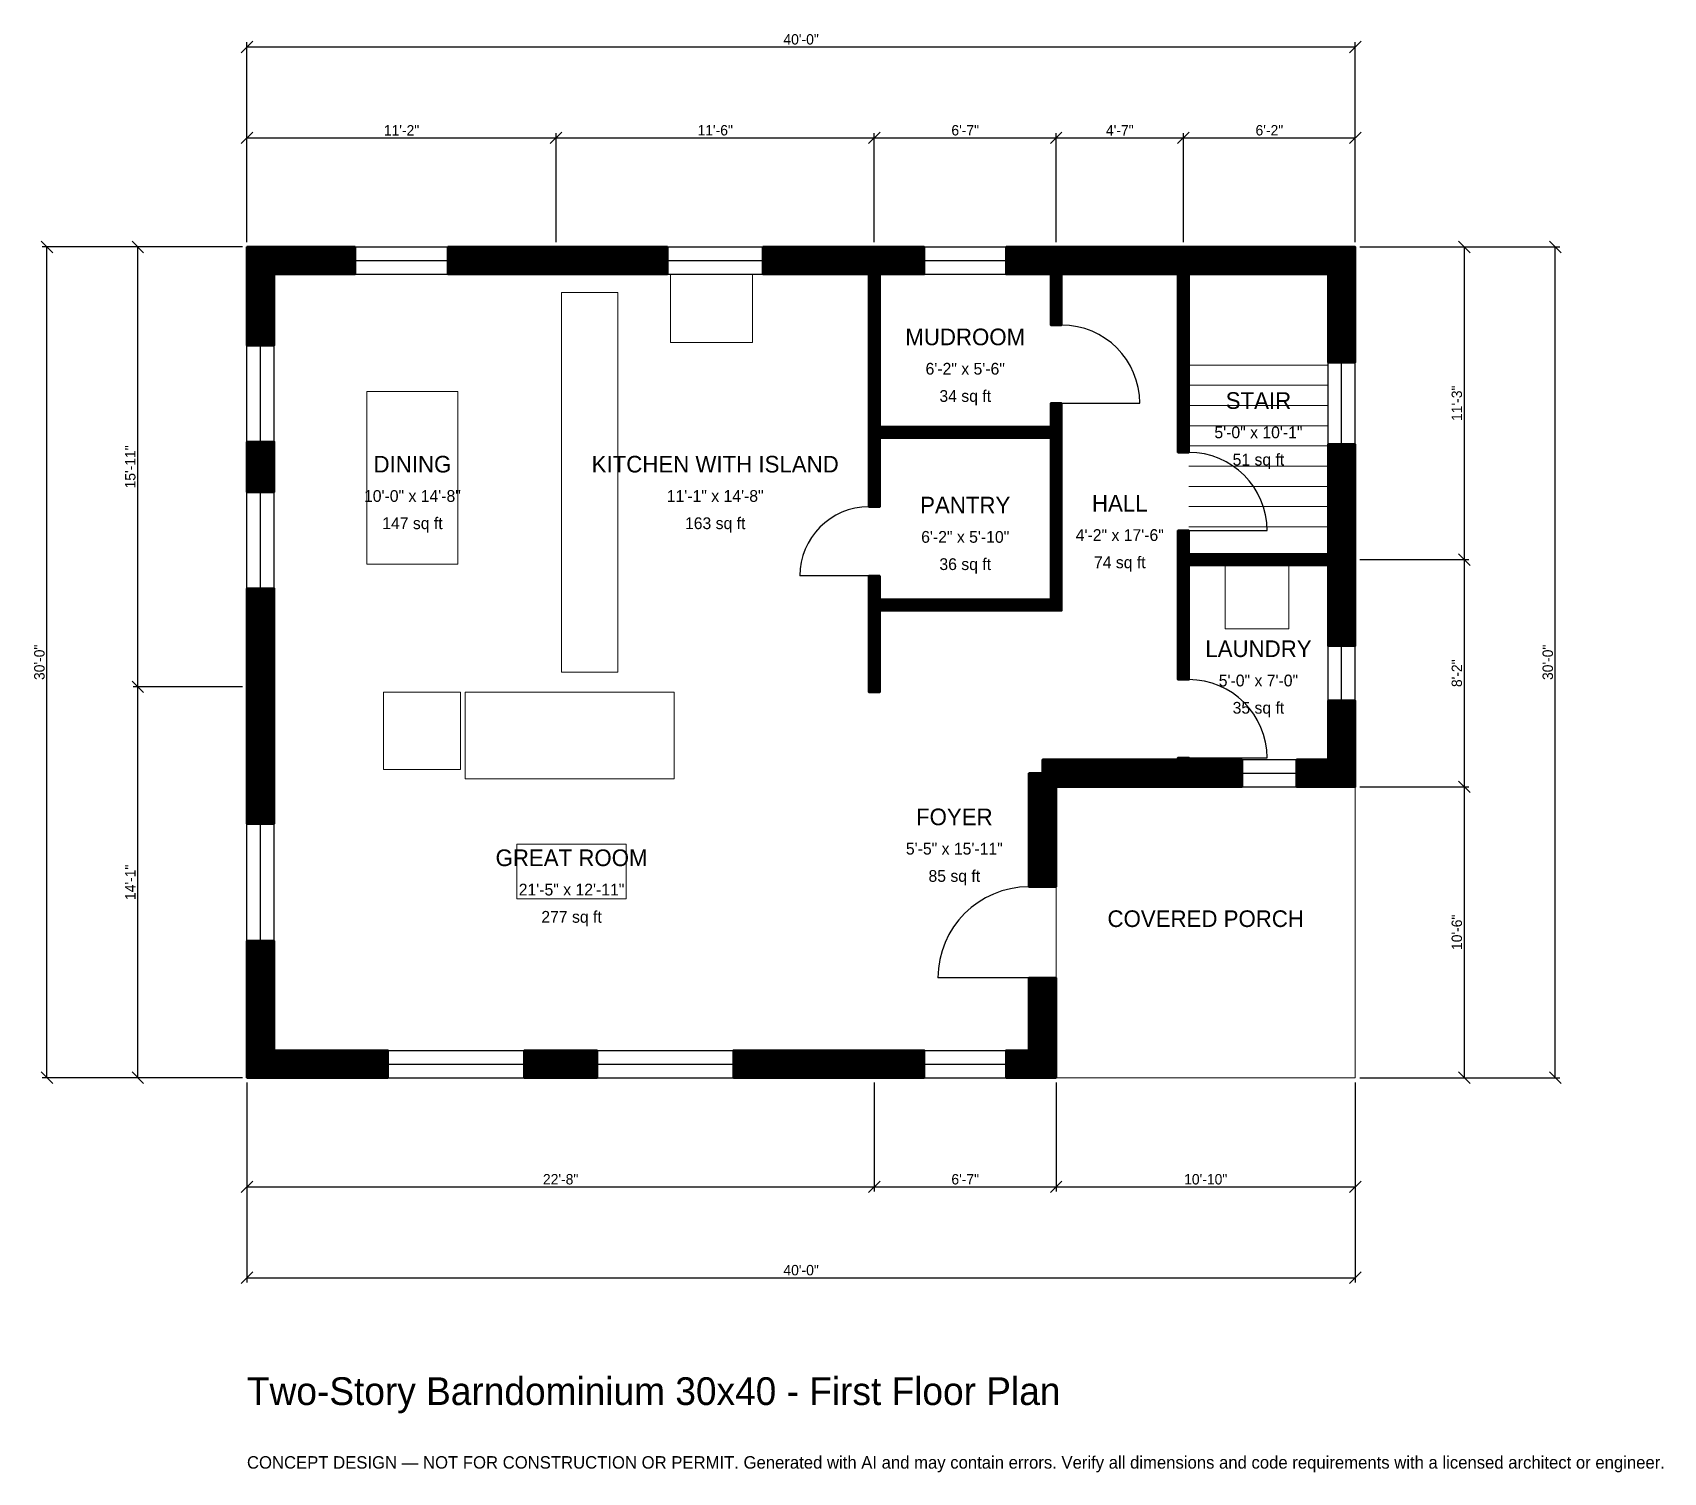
# Model space of a CAD drawing. Header units: inches. Extents: x -93 to 613, y -171 to 453.
import ezdxf
from ezdxf.enums import TextEntityAlignment as Align

# ---------------------------------------------------------------- set-up
doc = ezdxf.new("R2010")
doc.units = ezdxf.units.IN
doc.header["$MEASUREMENT"] = 0
doc.linetypes.add('DASHED', pattern=[0.6, 0.5, -0.1])
for name, color, linetype, lineweight in [('A-ANNO-DIMS', 1, 'Continuous', 13), ('A-ANNO-TEXT', 7, 'Continuous', 18), ('A-AREA-IDEN', 7, 'Continuous', 18), ('A-DOOR', 2, 'Continuous', 25), ('A-FLOR-FIXT', 9, 'Continuous', 13), ('A-FLOR-STRS', 3, 'Continuous', 18), ('A-FURN', 9, 'Continuous', 13), ('A-GLAZ', 4, 'Continuous', 25), ('A-SITE-PAVE', 8, 'Continuous', 13), ('A-WALL', 7, 'Continuous', 50), ('A-WALL-PATT', 8, 'Continuous', 13)]:
    doc.layers.add(name, color=color, linetype=linetype, lineweight=lineweight)
doc.dimstyles.new('PLAN', dxfattribs={"dimtxt": 4.5, "dimasz": 3, "dimexe": 2, "dimexo": 2, "dimgap": 1, "dimtad": 1, "dimdec": 0, "dimlunit": 4, "dimtsz": 2.5, "dimcen": 2.5, "dimclrd": 1, "dimclre": 1, "dimazin": 3, "dimtfac": 1, "dimtmove": 0, "dimatfit": 3})

msp = doc.modelspace()

# ---------------------------------------------------------------- hatches: boundary and pattern name
at = {"layer": 'A-WALL-PATT'}
h = msp.add_hatch(dxfattribs=at)
h.set_pattern_fill('ANSI31', color=8, scale=0.8)
h.paths.add_polyline_path([(338.5827, 0), (338.5827, 0), (328.7402, 0), (328.7402, 11.811), (338.5827, 11.811), (338.5827, 43.3071), (350.3937, 43.3071), (350.3937, 11.811), (350.3937, 11.811), (350.3937, 0), (350.3937, 0), (350.3937, 0), (338.5827, 0)])
h.paths.add_polyline_path([(277.5591, 0), (265.748, 0), (210.6299, 0), (210.6299, 11.811), (265.748, 11.811), (277.5591, 11.811), (293.3071, 11.811), (293.3071, 0), (277.5591, 0)])
h.paths.add_polyline_path([(120.0787, 0), (120.0787, 11.811), (151.5748, 11.811), (151.5748, 0), (120.0787, 0)])
h.paths.add_polyline_path([(11.811, 0), (11.811, 0), (0, 0), (0, 0), (0, 0), (0, 11.811), (0, 11.811), (0, 59.252), (11.811, 59.252), (11.811, 11.811), (61.0236, 11.811), (61.0236, 0), (11.811, 0)])
h.paths.add_polyline_path([(0, 163.3858), (0, 175.1969), (0, 211.9423), (11.811, 211.9423), (11.811, 175.1969), (11.811, 163.3858), (11.811, 110.0394), (0, 110.0394), (0, 163.3858)])
h.paths.add_polyline_path([(0, 275.4593), (11.811, 275.4593), (11.811, 253.6745), (0, 253.6745), (0, 275.4593)])
h.paths.add_polyline_path([(0, 348.0315), (0, 348.0315), (0, 359.8425), (0, 359.8425), (0, 359.8426), (11.811, 359.8426), (11.811, 359.8425), (46.8504, 359.8425), (46.8504, 348.0315), (11.811, 348.0315), (11.811, 317.1916), (0, 317.1916), (0, 348.0315)])
h.paths.add_polyline_path([(127.9528, 359.8425), (139.7638, 359.8425), (182.0866, 359.8425), (182.0866, 348.0315), (139.7638, 348.0315), (127.9528, 348.0315), (87.0079, 348.0315), (87.0079, 359.8425), (127.9528, 359.8425)])
h.paths.add_polyline_path([(265.748, 359.8425), (269.2913, 359.8425), (269.2913, 359.8426), (274.0157, 359.8426), (274.0157, 359.8425), (277.5591, 359.8425), (293.3071, 359.8425), (293.3071, 348.0315), (277.5591, 348.0315), (274.0157, 348.0315), (274.0157, 281.8898), (348.0315, 281.8898), (348.0315, 292.126), (352.7559, 292.126), (352.7559, 281.8898), (352.7559, 277.1654), (352.7559, 207.0866), (352.7559, 202.3622), (348.0315, 202.3622), (274.0157, 202.3622), (274.0157, 166.9291), (269.2913, 166.9291), (269.2913, 202.3622), (269.2913, 207.0866), (269.2913, 217.3228), (274.0157, 217.3228), (274.0157, 207.0866), (348.0315, 207.0866), (348.0315, 277.1654), (274.0157, 277.1654), (274.0157, 247.2441), (269.2913, 247.2441), (269.2913, 277.1654), (269.2913, 281.8898), (269.2913, 348.0315), (265.748, 348.0315), (223.4252, 348.0315), (223.4252, 359.8425), (265.748, 359.8425)])
h.paths.add_polyline_path([(344.4882, 359.8425), (348.0315, 359.8425), (348.0315, 359.8426), (352.7559, 359.8426), (352.7559, 359.8425), (356.2992, 359.8425), (399.6063, 359.8425), (403.1496, 359.8425), (403.1496, 359.8426), (407.874, 359.8426), (407.874, 359.8425), (411.4173, 359.8425), (468.1102, 359.8425), (468.1102, 359.8426), (479.9213, 359.8426), (479.9213, 359.8425), (479.9213, 359.8425), (479.9213, 348.0315), (479.9213, 348.0315), (479.9213, 309.8425), (468.1102, 309.8425), (468.1102, 348.0315), (411.4173, 348.0315), (407.874, 348.0315), (407.874, 270.8661), (403.1496, 270.8661), (403.1496, 348.0315), (399.6063, 348.0315), (356.2992, 348.0315), (352.7559, 348.0315), (352.7559, 325.9843), (348.0315, 325.9843), (348.0315, 348.0315), (344.4882, 348.0315), (328.7402, 348.0315), (328.7402, 359.8425), (344.4882, 359.8425)])
h.paths.add_polyline_path([(479.9213, 230.315), (479.9213, 226.7717), (479.9213, 226.7717), (479.9213, 222.0472), (479.9213, 222.0472), (479.9213, 218.5039), (479.9213, 187.0079), (468.1102, 187.0079), (468.1102, 218.5039), (468.1102, 222.0472), (407.874, 222.0472), (407.874, 172.4409), (403.1496, 172.4409), (403.1496, 222.0472), (403.1496, 226.7717), (403.1496, 237.0079), (407.874, 237.0079), (407.874, 226.7717), (468.1102, 226.7717), (468.1102, 230.315), (468.1102, 274.4094), (479.9213, 274.4094), (479.9213, 230.315)])
h.paths.add_polyline_path([(479.9213, 137.7953), (479.9213, 137.7953), (479.9213, 125.9843), (479.9213, 125.9843), (479.9213, 125.9842), (468.1102, 125.9842), (468.1102, 125.9843), (454.5276, 125.9843), (454.5276, 137.7953), (468.1102, 137.7953), (468.1102, 163.3858), (479.9213, 163.3858), (479.9213, 137.7953)])
h.paths.add_polyline_path([(411.4173, 125.9843), (407.874, 125.9843), (407.874, 125.9842), (403.1496, 125.9842), (403.1496, 125.9843), (399.6063, 125.9843), (350.3937, 125.9843), (350.3937, 82.6772), (338.5827, 82.6772), (338.5827, 131.8898), (344.4882, 131.8898), (344.4882, 137.7953), (399.6063, 137.7953), (403.1496, 137.7953), (403.1496, 138.5827), (407.874, 138.5827), (407.874, 137.7953), (411.4173, 137.7953), (430.9055, 137.7953), (430.9055, 125.9843), (411.4173, 125.9843)])

# ---------------------------------------------------------------- linework, layer by layer
at = {"layer": 'A-DOOR'}
for p, q in [((352.7559, 292.126), (386.6142, 292.126)), ((407.874, 237.0079), (441.7323, 237.0079)), ((269.2913, 217.3228), (239.3701, 217.3228)), ((407.874, 138.5827), (441.7323, 138.5827)), ((338.5827, 43.3071), (299.2126, 43.3071))]:
    msp.add_line(p, q, dxfattribs=at)
for centre, radius, start, end in [((352.7559, 292.126), 33.8583, 0, 90), ((407.874, 237.0079), 33.8583, 0, 90), ((269.2913, 217.3228), 29.9213, 90, 180), ((407.874, 138.5827), 33.8583, 0, 90), ((338.5827, 43.3071), 39.3701, 90, 180)]:
    msp.add_arc(centre, radius, start, end, dxfattribs=at)
at = {"layer": 'A-FLOR-FIXT'}
msp.add_lwpolyline([(136.2205, 175.5906), (160.6299, 175.5906), (160.6299, 340.1575), (136.2205, 340.1575)], close=True, dxfattribs=at)
at = {"layer": 'A-FLOR-STRS'}
for p, q in [((407.874, 308.6614), (468.1102, 308.6614)), ((407.874, 299.9016), (468.1102, 299.9016)), ((407.874, 291.1417), (468.1102, 291.1417)), ((407.874, 282.3819), (468.1102, 282.3819)), ((407.874, 273.622), (468.1102, 273.622)), ((407.874, 264.8622), (468.1102, 264.8622)), ((407.874, 256.1024), (468.1102, 256.1024)), ((407.874, 247.3425), (468.1102, 247.3425)), ((407.874, 238.5827), (468.1102, 238.5827))]:
    msp.add_line(p, q, dxfattribs=at)
at = {"layer": 'A-FURN'}
for points in [[(183.4646, 318.5039), (218.8976, 318.5039), (218.8976, 348.0315), (183.4646, 348.0315)], [(51.9685, 222.4409), (91.3386, 222.4409), (91.3386, 297.2441), (51.9685, 297.2441)], [(423.622, 194.4882), (451.1811, 194.4882), (451.1811, 222.0472), (423.622, 222.0472)], [(59.0551, 133.4646), (92.5197, 133.4646), (92.5197, 166.9291), (59.0551, 166.9291)], [(94.4882, 129.5276), (185.0394, 129.5276), (185.0394, 166.9291), (94.4882, 166.9291)], [(116.9291, 77.5591), (164.1732, 77.5591), (164.1732, 101.1811), (116.9291, 101.1811)]]:
    msp.add_lwpolyline(points, close=True, dxfattribs=at)
at = {"layer": 'A-GLAZ'}
for p, q in [((46.8504, 359.8425), (87.0079, 359.8425)), ((46.8504, 353.937), (87.0079, 353.937)), ((182.0866, 359.8425), (223.4252, 359.8425)), ((182.0866, 353.937), (223.4252, 353.937)), ((293.3071, 359.8425), (328.7402, 359.8425)), ((293.3071, 353.937), (328.7402, 353.937)), ((46.8504, 348.0315), (87.0079, 348.0315)), ((182.0866, 348.0315), (223.4252, 348.0315)), ((293.3071, 348.0315), (328.7402, 348.0315)), ((0, 275.4593), (0, 317.1916)), ((5.9055, 275.4593), (5.9055, 317.1916)), ((11.811, 275.4593), (11.811, 317.1916)), ((468.1102, 274.4094), (468.1102, 309.8425)), ((474.0157, 274.4094), (474.0157, 309.8425)), ((479.9213, 274.4094), (479.9213, 309.8425)), ((0, 211.9423), (0, 253.6745)), ((5.9055, 211.9423), (5.9055, 253.6745)), ((11.811, 211.9423), (11.811, 253.6745)), ((468.1102, 163.3858), (468.1102, 187.0079)), ((474.0157, 163.3858), (474.0157, 187.0079)), ((479.9213, 163.3858), (479.9213, 187.0079)), ((430.9055, 137.7953), (454.5276, 137.7953)), ((430.9055, 131.8898), (454.5276, 131.8898)), ((430.9055, 125.9843), (454.5276, 125.9843)), ((0, 59.252), (0, 110.0394)), ((5.9055, 59.252), (5.9055, 110.0394)), ((11.811, 59.252), (11.811, 110.0394)), ((61.0236, 11.811), (120.0787, 11.811)), ((151.5748, 11.811), (210.6299, 11.811)), ((293.3071, 11.811), (328.7402, 11.811)), ((61.0236, 5.9055), (120.0787, 5.9055)), ((61.0236, 0), (120.0787, 0)), ((151.5748, 5.9055), (210.6299, 5.9055)), ((151.5748, 0), (210.6299, 0)), ((293.3071, 5.9055), (328.7402, 5.9055)), ((293.3071, 0), (328.7402, 0))]:
    msp.add_line(p, q, dxfattribs=at)
at = {"layer": 'A-SITE-PAVE', "linetype": 'DASHED'}
msp.add_lwpolyline([(350.3937, 0), (479.9213, 0), (479.9213, 125.9843), (350.3937, 125.9843)], close=True, dxfattribs=at)
at = {"layer": 'A-WALL'}
for points in [[(0, 348.0315), (0, 348.0315), (0, 359.8425), (0, 359.8425), (0, 359.8426), (11.811, 359.8426), (11.811, 359.8425), (46.8504, 359.8425), (46.8504, 348.0315), (11.811, 348.0315), (11.811, 317.1916), (0, 317.1916), (0, 348.0315)], [(127.9528, 359.8425), (139.7638, 359.8425), (182.0866, 359.8425), (182.0866, 348.0315), (139.7638, 348.0315), (127.9528, 348.0315), (87.0079, 348.0315), (87.0079, 359.8425), (127.9528, 359.8425)], [(265.748, 359.8425), (269.2913, 359.8425), (269.2913, 359.8426), (274.0157, 359.8426), (274.0157, 359.8425), (277.5591, 359.8425), (293.3071, 359.8425), (293.3071, 348.0315), (277.5591, 348.0315), (274.0157, 348.0315), (274.0157, 281.8898), (348.0315, 281.8898), (348.0315, 292.126), (352.7559, 292.126), (352.7559, 281.8898), (352.7559, 277.1654), (352.7559, 207.0866), (352.7559, 202.3622), (348.0315, 202.3622), (274.0157, 202.3622), (274.0157, 166.9291), (269.2913, 166.9291), (269.2913, 202.3622), (269.2913, 207.0866), (269.2913, 217.3228), (274.0157, 217.3228), (274.0157, 207.0866), (348.0315, 207.0866), (348.0315, 277.1654), (274.0157, 277.1654), (274.0157, 247.2441), (269.2913, 247.2441), (269.2913, 277.1654), (269.2913, 281.8898), (269.2913, 348.0315), (265.748, 348.0315), (223.4252, 348.0315), (223.4252, 359.8425), (265.748, 359.8425)], [(344.4882, 359.8425), (348.0315, 359.8425), (348.0315, 359.8426), (352.7559, 359.8426), (352.7559, 359.8425), (356.2992, 359.8425), (399.6063, 359.8425), (403.1496, 359.8425), (403.1496, 359.8426), (407.874, 359.8426), (407.874, 359.8425), (411.4173, 359.8425), (468.1102, 359.8425), (468.1102, 359.8426), (479.9213, 359.8426), (479.9213, 359.8425), (479.9213, 359.8425), (479.9213, 348.0315), (479.9213, 348.0315), (479.9213, 309.8425), (468.1102, 309.8425), (468.1102, 348.0315), (411.4173, 348.0315), (407.874, 348.0315), (407.874, 270.8661), (403.1496, 270.8661), (403.1496, 348.0315), (399.6063, 348.0315), (356.2992, 348.0315), (352.7559, 348.0315), (352.7559, 325.9843), (348.0315, 325.9843), (348.0315, 348.0315), (344.4882, 348.0315), (328.7402, 348.0315), (328.7402, 359.8425), (344.4882, 359.8425)], [(0, 275.4593), (11.811, 275.4593), (11.811, 253.6745), (0, 253.6745), (0, 275.4593)], [(479.9213, 230.315), (479.9213, 226.7717), (479.9213, 226.7717), (479.9213, 222.0472), (479.9213, 222.0472), (479.9213, 218.5039), (479.9213, 187.0079), (468.1102, 187.0079), (468.1102, 218.5039), (468.1102, 222.0472), (407.874, 222.0472), (407.874, 172.4409), (403.1496, 172.4409), (403.1496, 222.0472), (403.1496, 226.7717), (403.1496, 237.0079), (407.874, 237.0079), (407.874, 226.7717), (468.1102, 226.7717), (468.1102, 230.315), (468.1102, 274.4094), (479.9213, 274.4094), (479.9213, 230.315)], [(0, 163.3858), (0, 175.1969), (0, 211.9423), (11.811, 211.9423), (11.811, 175.1969), (11.811, 163.3858), (11.811, 110.0394), (0, 110.0394), (0, 163.3858)], [(479.9213, 137.7953), (479.9213, 137.7953), (479.9213, 125.9843), (479.9213, 125.9843), (479.9213, 125.9842), (468.1102, 125.9842), (468.1102, 125.9843), (454.5276, 125.9843), (454.5276, 137.7953), (468.1102, 137.7953), (468.1102, 163.3858), (479.9213, 163.3858), (479.9213, 137.7953)], [(411.4173, 125.9843), (407.874, 125.9843), (407.874, 125.9842), (403.1496, 125.9842), (403.1496, 125.9843), (399.6063, 125.9843), (350.3937, 125.9843), (350.3937, 82.6772), (338.5827, 82.6772), (338.5827, 131.8898), (344.4882, 131.8898), (344.4882, 137.7953), (399.6063, 137.7953), (403.1496, 137.7953), (403.1496, 138.5827), (407.874, 138.5827), (407.874, 137.7953), (411.4173, 137.7953), (430.9055, 137.7953), (430.9055, 125.9843), (411.4173, 125.9843)], [(11.811, 0), (11.811, 0), (0, 0), (0, 0), (0, 0), (0, 11.811), (0, 11.811), (0, 59.252), (11.811, 59.252), (11.811, 11.811), (61.0236, 11.811), (61.0236, 0), (11.811, 0)], [(338.5827, 0), (338.5827, 0), (328.7402, 0), (328.7402, 11.811), (338.5827, 11.811), (338.5827, 43.3071), (350.3937, 43.3071), (350.3937, 11.811), (350.3937, 11.811), (350.3937, 0), (350.3937, 0), (350.3937, 0), (338.5827, 0)], [(120.0787, 0), (120.0787, 11.811), (151.5748, 11.811), (151.5748, 0), (120.0787, 0)], [(277.5591, 0), (265.748, 0), (210.6299, 0), (210.6299, 11.811), (265.748, 11.811), (277.5591, 11.811), (293.3071, 11.811), (293.3071, 0), (277.5591, 0)]]:
    msp.add_lwpolyline(points, close=True, dxfattribs=at)

# ---------------------------------------------------------------- texts
at = {"layer": 'A-ANNO-TEXT'}
for s, height, p in [('Two-Story Barndominium 30x40 - First Floor Plan', 12, (0, -141.7323)), ('CONCEPT DESIGN — NOT FOR CONSTRUCTION OR PERMIT. Generated with AI and may contain errors. Verify all dimensions and code requirements with a licensed architect or engineer.', 5.4, (0, -169.2913))]:
    msp.add_text(s, height=height, dxfattribs=at).set_placement(p)
at = {"layer": 'A-AREA-IDEN'}
for s, height, p in [('MUDROOM', 7.2, (311.0236, 320.8661)), ('6\'-2" x 5\'-6"', 5.1, (311.0236, 307.0866)), ('34 sq ft', 5.1, (311.0236, 295.2756)), ('STAIR', 7.2, (437.9921, 293.3071)), ('5\'-0" x 10\'-1"', 5.1, (437.9921, 279.5276)), ('DINING', 7.2, (71.6535, 265.748)), ('KITCHEN WITH ISLAND', 7.2, (202.7559, 265.748)), ('51 sq ft', 5.1, (437.9921, 267.7165)), ('10\'-0" x 14\'-8"', 5.1, (71.6535, 251.9685)), ('11\'-1" x 14\'-8"', 5.1, (202.7559, 251.9685)), ('PANTRY', 7.2, (311.0236, 248.0315)), ('HALL', 7.2, (377.9528, 248.8189)), ('147 sq ft', 5.1, (71.6535, 240.1575)), ('163 sq ft', 5.1, (202.7559, 240.1575)), ('6\'-2" x 5\'-10"', 5.1, (311.0236, 234.252)), ('4\'-2" x 17\'-6"', 5.1, (377.9528, 235.0394)), ('74 sq ft', 5.1, (377.9528, 223.2283)), ('36 sq ft', 5.1, (311.0236, 222.4409)), ('LAUNDRY', 7.2, (437.9921, 185.8268)), ('5\'-0" x 7\'-0"', 5.1, (437.9921, 172.0472)), ('35 sq ft', 5.1, (437.9921, 160.2362)), ('FOYER', 7.2, (306.2992, 112.9921)), ('GREAT ROOM', 7.2, (140.5512, 95.2756)), ('5\'-5" x 15\'-11"', 5.1, (306.2992, 99.2126)), ('85 sq ft', 5.1, (306.2992, 87.4016)), ('21\'-5" x 12\'-11"', 5.1, (140.5512, 81.4961)), ('277 sq ft', 5.1, (140.5512, 69.685)), ('COVERED PORCH', 7.2, (415.1575, 68.8976))]:
    msp.add_text(s, height=height, dxfattribs=at).set_placement(p, align=Align.MIDDLE_CENTER)

# ---------------------------------------------------------------- dimensions: what is measured, and where the dimension line sits
at = {"layer": 'A-ANNO-DIMS'}
for base, p1, p2, text in [((0, 446.4567), (0, 359.8425), (479.9213, 359.8425), '40\'-0"'), ((0, 407.0866), (0, 359.8425), (133.8583, 359.8425), '11\'-2"'), ((133.8583, 407.0866), (133.8583, 359.8425), (271.6535, 359.8425), '11\'-6"'), ((271.6535, 407.0866), (271.6535, 359.8425), (350.3937, 359.8425), '6\'-7"'), ((350.3937, 407.0866), (350.3937, 359.8425), (405.5118, 359.8425), '4\'-7"'), ((405.5118, 407.0866), (405.5118, 359.8425), (479.9213, 359.8425), '6\'-2"'), ((0, -47.2441), (0, 0), (271.6535, 0), '22\'-8"'), ((0, -86.6142), (0, 0), (479.9213, 0), '40\'-0"'), ((271.6535, -47.2441), (271.6535, 0), (350.3937, 0), '6\'-7"'), ((350.3937, -47.2441), (350.3937, 0), (479.9213, 0), '10\'-10"')]:
    msp.add_linear_dim(base=base, p1=p1, p2=p2, text=text, dimstyle='PLAN', dxfattribs=at).render()
for base, p1, p2, text in [((-86.6142, 0), (0, 0), (0, 359.8425), '30\'-0"'), ((-47.2441, 169.2913), (0, 169.2913), (0, 359.8425), '15\'-11"'), ((527.1654, 224.4094), (479.9213, 224.4094), (479.9213, 359.8425), '11\'-3"'), ((566.5354, 0), (479.9213, 0), (479.9213, 359.8425), '30\'-0"'), ((527.1654, 125.9843), (479.9213, 125.9843), (479.9213, 224.4094), '8\'-2"'), ((-47.2441, 0), (0, 0), (0, 169.2913), '14\'-1"'), ((527.1654, 0), (479.9213, 0), (479.9213, 125.9843), '10\'-6"')]:
    msp.add_linear_dim(base=base, p1=p1, p2=p2, angle=90, text=text, dimstyle='PLAN', dxfattribs=at).render()

doc.saveas('drawing.dxf')
